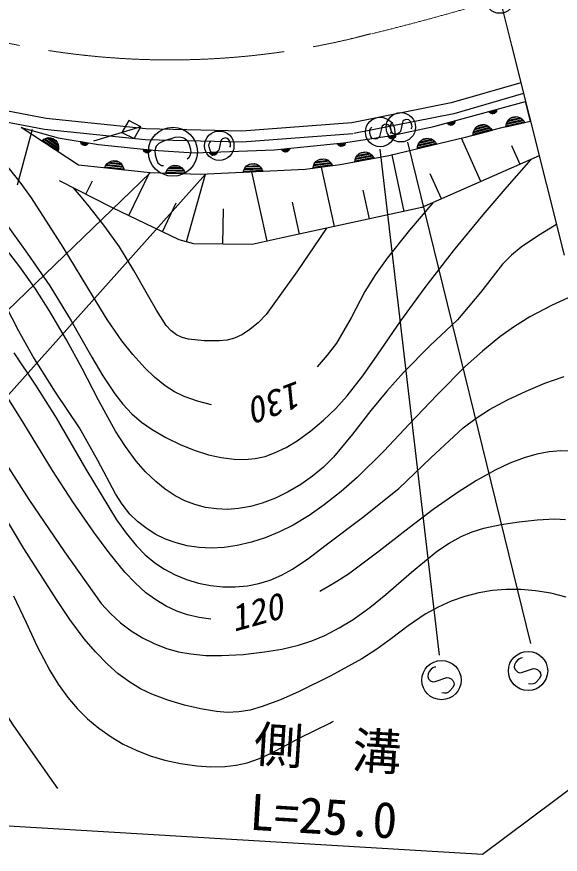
# Model space of a CAD drawing. Units: millimetres, scale not verified. Extents: x 40000 to 680000, y 20000 to 380000.
# Drawn here: x 549290 to 576864, y 234543 to 277016 of the extents above; entities that cross this region are included whole.
import ezdxf
from ezdxf.enums import TextEntityAlignment as Align

# ---------------------------------------------------------------- set-up
doc = ezdxf.new("R2010")
doc.units = ezdxf.units.MM
doc.header["$LTSCALE"] = 1000
doc.linetypes.add('CHAIN', pattern=[18.5, 12, -1.5, 3.5, -1.5])
doc.layers.add('M-BGD', color=7, linetype='Continuous', lineweight=25)
doc.layers.add('M-BMK', color=2, linetype='CHAIN', lineweight=13)
doc.styles.add('ＭＳ ゴシック', font='')
doc.styles.add('ＭＳ 明朝', font='')
doc.styles.get('ＭＳ ゴシック').set_extended_font_data('MS Gothic')
doc.styles.get('ＭＳ 明朝').set_extended_font_data('MS Mincho')

# ---------------------------------------------------------------- blocks, each defined once
blk = doc.blocks.new('BUHIN232')
at = {"color": 7, "linetype": 'Continuous', "lineweight": 25}
for radius in [746, 22.5]:
    blk.add_circle((0, 0), radius, dxfattribs=at)
blk = doc.blocks.new('BUHIN305')
at = {"color": 7, "linetype": 'Continuous', "lineweight": 25}
for p, q in [((-156, 112), (179, -67)), ((182, -41), (-135, 129)), ((-110, 144), (180, -11)), ((176, 19), (-81, 156)), ((-48, 167), (166, 53)), ((136, 97), (4, 168))]:
    blk.add_line(p, q, dxfattribs=at)
blk.add_lwpolyline([(-176, 94), (-141, 127), (-102, 151), (-47, 171), (3, 172), (52, 163), (106, 134), (141, 98), (168, 56), (182, -1), (185, -47), (176, -94)], close=True, dxfattribs=at)
blk = doc.blocks.new('BUHIN414')
at = {"color": 7, "linetype": 'Continuous', "lineweight": 25}
blk.add_lwpolyline([(-395, 363), (-450, 337), (-492, 291), (-529, 220), (-563, 109), (-566, 8), (-536, -88), (-472, -158), (-390, -187), (-335, -200), (-255, -193), (-200, -155), (145, 168), (223, 191), (321, 192), (405, 159), (466, 113), (515, 43), (513, -78), (463, -243), (430, -311), (377, -370), (306, -411), (208, -436)], dxfattribs=at)
blk.add_circle((0, 0), 746, dxfattribs=at)
blk = doc.blocks.new('BUHIN254')
at = {"color": 7, "linetype": 'Continuous', "lineweight": 25}
blk.add_lwpolyline([(-133, -703), (-65, -747), (17, -761), (123, -754), (273, -714), (390, -646), (477, -546), (511, -423), (486, -310), (462, -239), (398, -153), (316, -118), (-292, 46), (-373, 118), (-444, 228), (-465, 347), (-456, 448), (-411, 553), (-273, 636), (-51, 695), (50, 707), (153, 688), (250, 636), (347, 543)], dxfattribs=at)
blk.add_circle((0, 0), 995, dxfattribs=at)

msp = doc.modelspace()

# ---------------------------------------------------------------- linework, layer by layer
at = {"layer": 'M-BGD'}
for p, q in [((573797, 277937), (574392, 275564)), ((567264, 276145), (566546, 275969)), ((574392, 275564), (577059, 264931)), ((574869, 273664), (571328, 272643)), ((575005, 273121), (571460, 272098)), ((570442, 271443), (575106, 272718)), ((575362, 271696), (575106, 272718)), ((571328, 272643), (566291, 271640)), ((573634, 272293), (573269, 272187)), ((573286, 272166), (573631, 272266)), ((550785, 271850), (548756, 272243)), ((555840, 271339), (550785, 271850)), ((571460, 272098), (566400, 271091)), ((573624, 272238), (573308, 272146)), ((573332, 272127), (573612, 272208)), ((573596, 272178), (573363, 272110)), ((573415, 272099), (573558, 272141)), ((574889, 271849), (574178, 271694)), ((574223, 271768), (574815, 271897)), ((574687, 271933), (574323, 271854)), ((550703, 271296), (548649, 271694)), ((566291, 271640), (560711, 271209)), ((568311, 270994), (570442, 271443)), ((571512, 271701), (571141, 271618)), ((571156, 271596), (571507, 271674)), ((571498, 271646), (571177, 271575)), ((571200, 271554), (571484, 271618)), ((571466, 271588), (571230, 271535)), ((571281, 271521), (571426, 271554)), ((572478, 271204), (573274, 271412)), ((573215, 271461), (572511, 271277)), ((572553, 271353), (573138, 271506)), ((573009, 271536), (572649, 271442)), ((575362, 271696), (573809, 271358)), ((574108, 271487), (575036, 271689)), ((574999, 271745), (574119, 271554)), ((574143, 271623), (574946, 271798)), ((550077, 271297), (549314, 268482)), ((552418, 269496), (549507, 271404)), ((549507, 271404), (551391, 270883)), ((555805, 270780), (550703, 271296)), ((560711, 271209), (555840, 271339)), ((566334, 271082), (560725, 270648)), ((565871, 270621), (568311, 270994)), ((568516, 271011), (568144, 270933)), ((568159, 270910), (568511, 270985)), ((573809, 271358), (572041, 270895)), ((572449, 271067), (573369, 271307)), ((573329, 271362), (572458, 271134)), ((550600, 270762), (551394, 270242)), ((551408, 270308), (550655, 270801)), ((550720, 270833), (551408, 270382)), ((551405, 270459), (550796, 270858)), ((550881, 270877), (551387, 270545)), ((551323, 270662), (551011, 270866)), ((551391, 270883), (553445, 270538)), ((552916, 270601), (552541, 270664)), ((552547, 270638), (552902, 270578)), ((552883, 270556), (552559, 270611)), ((552572, 270583), (552859, 270535)), ((560725, 270648), (555805, 270780)), ((562352, 270265), (565871, 270621)), ((572041, 270895), (568167, 269970)), ((568502, 270957), (568180, 270889)), ((568202, 270868), (568487, 270928)), ((568469, 270899), (568232, 270849)), ((568283, 270834), (568429, 270865)), ((569106, 270653), (575347, 245225)), ((569627, 270383), (570551, 270604)), ((570512, 270659), (569637, 270449)), ((569659, 270519), (570459, 270710)), ((570401, 270761), (569693, 270591)), ((569737, 270666), (570325, 270807)), ((570197, 270840), (569834, 270754)), ((572828, 268653), (571862, 270853)), ((552832, 270514), (552593, 270554)), ((552635, 270522), (552782, 270497)), ((553445, 270538), (556216, 270253)), ((556090, 270241), (555712, 270280)), ((555720, 270254), (556078, 270217)), ((556060, 270193), (555733, 270227)), ((555748, 270200), (556038, 270171)), ((556011, 270148), (555771, 270173)), ((555815, 270143), (555963, 270128)), ((556216, 270253), (558286, 270121)), ((558286, 270121), (562352, 270265)), ((559460, 270138), (559080, 270124)), ((567043, 270142), (566677, 270074)), ((567719, 270306), (570724, 244647)), ((574822, 269528), (574411, 270464)), ((559091, 270100), (559451, 270112)), ((559437, 270087), (559108, 270075)), ((559127, 270051), (559417, 270061)), ((559394, 270035), (559152, 270027)), ((559200, 270004), (559349, 270009)), ((564468, 269662), (565068, 269742)), ((564943, 269788), (564574, 269739)), ((568167, 269970), (565692, 269510)), ((566451, 269714), (567385, 269888)), ((567349, 269945), (566464, 269781)), ((566490, 269849), (567298, 269999)), ((567243, 270052), (566528, 269919)), ((566575, 269992), (567170, 270102)), ((568951, 267146), (568329, 270008)), ((575798, 269957), (569837, 267339)), ((556061, 269096), (552418, 269496)), ((553774, 269410), (554719, 269306)), ((554701, 269371), (553806, 269469)), ((553850, 269527), (554668, 269438)), ((554630, 269505), (553907, 269584)), ((553973, 269640), (554575, 269574)), ((554465, 269649), (554094, 269689)), ((557712, 269299), (556985, 269320)), ((557046, 269381), (557651, 269364)), ((557536, 269430), (557163, 269440)), ((561716, 269295), (560817, 269253)), ((560851, 269317), (561673, 269355)), ((561625, 269416), (560898, 269382)), ((560955, 269447), (561560, 269475)), ((561439, 269532), (561067, 269515)), ((565692, 269510), (563926, 269274)), ((564330, 269391), (565272, 269517)), ((565239, 269575), (564346, 269456)), ((564375, 269523), (565191, 269632)), ((565138, 269688), (564417, 269592)), ((565409, 266377), (564755, 269385)), ((556061, 269096), (531789, 245722)), ((535184, 242537), (558860, 269035)), ((554975, 266939), (556018, 269101)), ((558619, 269024), (556061, 269096)), ((556867, 269136), (557817, 269109)), ((557793, 269172), (556894, 269198)), ((556933, 269259), (557755, 269236)), ((557907, 265601), (558861, 269035)), ((563926, 269274), (558619, 269024)), ((560795, 269189), (561744, 269234)), ((561990, 265630), (561212, 269146)), ((570834, 267777), (570271, 269057)), ((554123, 267350), (551465, 268703)), ((552794, 268026), (553139, 268703)), ((567180, 266761), (566864, 268215)), ((563638, 265992), (563287, 267609)), ((557533, 265705), (554123, 267350)), ((556681, 266116), (557385, 267577)), ((559754, 265480), (559776, 267279)), ((569837, 267339), (562753, 265799)), ((558280, 265498), (557533, 265705)), ((561228, 265462), (558280, 265498)), ((562753, 265799), (561228, 265462)), ((572918, 234543), (582820, 241960)), ((542941, 236344), (572918, 234543))]:
    msp.add_line(p, q, dxfattribs=at)
for points in [[(573637, 272320), (573634, 272271), (573623, 272227), (573598, 272174), (573562, 272139), (573521, 272111), (573462, 272094), (573412, 272095), (573363, 272106), (573314, 272137), (573280, 272168), (573252, 272208)], [(574097, 271421), (574112, 271542), (574147, 271649), (574219, 271777), (574314, 271859), (574420, 271921), (574572, 271954), (574695, 271942), (574815, 271907), (574934, 271821), (575013, 271738), (575074, 271634)], [(571516, 271727), (571510, 271679), (571496, 271636), (571468, 271584), (571430, 271551), (571387, 271526), (571327, 271513), (571278, 271517), (571230, 271531), (571182, 271566), (571150, 271599), (571125, 271640)], [(572441, 271000), (572451, 271122), (572482, 271230), (572548, 271362), (572639, 271447), (572744, 271513), (572893, 271553), (573017, 271546), (573138, 271516), (573260, 271434), (573343, 271355), (573409, 271253)], [(568520, 271038), (568514, 270989), (568500, 270946), (568471, 270895), (568432, 270863), (568390, 270838), (568329, 270826), (568280, 270831), (568232, 270845), (568185, 270880), (568153, 270913), (568129, 270955)], [(550544, 270724), (550641, 270798), (550742, 270848), (550884, 270887), (551009, 270877), (551128, 270843), (551258, 270759), (551335, 270663), (551394, 270552), (551416, 270407), (551412, 270292), (551381, 270176)], [(552930, 270624), (552907, 270582), (552878, 270547), (552832, 270510), (552784, 270494), (552736, 270487), (552674, 270497), (552631, 270519), (552591, 270550), (552560, 270600), (552543, 270643), (552536, 270691)], [(569618, 270316), (569630, 270437), (569663, 270546), (569732, 270675), (569825, 270759), (569931, 270823), (570082, 270859), (570205, 270850), (570326, 270817), (570446, 270733), (570527, 270652), (570590, 270549)], [(556103, 270265), (556082, 270220), (556055, 270184), (556012, 270144), (555966, 270125), (555917, 270115), (555856, 270121), (555811, 270141), (555769, 270169), (555735, 270217), (555715, 270258), (555705, 270305)], [(559469, 270163), (559454, 270117), (559433, 270077), (559395, 270031), (559352, 270006), (559306, 269989), (559244, 269987), (559196, 270000), (559152, 270023), (559111, 270065), (559086, 270104), (559069, 270149)], [(566438, 269648), (566456, 269769), (566495, 269875), (566571, 270001), (566668, 270080), (566777, 270139), (566929, 270167), (567051, 270151), (567171, 270113), (567287, 270022), (567363, 269937), (567421, 269831)], [(553743, 269350), (553795, 269460), (553863, 269551), (553972, 269650), (554088, 269697), (554209, 269722), (554363, 269705), (554475, 269655), (554578, 269583), (554663, 269463), (554712, 269360), (554737, 269241)], [(564313, 269326), (564338, 269445), (564382, 269549), (564464, 269671), (564565, 269745), (564677, 269798), (564830, 269819), (564952, 269797), (565069, 269752), (565180, 269656), (565252, 269567), (565305, 269458)], [(556840, 269074), (556883, 269188), (556944, 269284), (557044, 269391), (557156, 269448), (557274, 269482), (557429, 269478), (557546, 269437), (557654, 269374), (557748, 269261), (557806, 269162), (557840, 269046)], [(560773, 269125), (560807, 269242), (560860, 269342), (560952, 269457), (561059, 269522), (561175, 269565), (561330, 269572), (561449, 269540), (561562, 269485), (561664, 269380), (561729, 269286), (561772, 269172)]]:
    msp.add_lwpolyline(points, close=True, dxfattribs=at)
for points in [[(555580, 271439), (554973, 271757), (554623, 271147), (555253, 270836), (555580, 271439), (553188, 270711)], [(559167, 257330), (558460, 257513), (557777, 257752), (557290, 257998), (556821, 258303), (556287, 258731), (555782, 259214), (555181, 259881), (554624, 260589), (553881, 261667), (553183, 262787), (551639, 265325), (550044, 267832), (549470, 268626), (548851, 269381), (547978, 270297), (547052, 271180), (546994, 271235), (546928, 271296)], [(557942, 269818), (558041, 269901), (558100, 270010), (558131, 270143), (558125, 270292), (558054, 270525), (557962, 270699), (557772, 270851), (557570, 270913), (557316, 270888), (556730, 270710), (556494, 270586), (556371, 270451), (556299, 270239), (556316, 270009), (556386, 269782), (556456, 269614), (556537, 269541), (556641, 269481), (556735, 269470)], [(548645, 266647), (549826, 265033), (550962, 263378), (552052, 261592), (553101, 259757), (553654, 258808), (554261, 257887), (554673, 257362), (555130, 256879), (555621, 256462), (556161, 256083), (556855, 255675), (557585, 255316), (558289, 255033), (559025, 254802), (559667, 254659), (560328, 254573), (560859, 254560), (561384, 254607), (561886, 254723), (562375, 254897), (562956, 255178), (563512, 255514), (564204, 256013), (564853, 256554), (565471, 257146), (566052, 257788), (566845, 258807), (567594, 259867), (568772, 261591), (570005, 263289), (571453, 265147), (572957, 266979), (574167, 268387), (575393, 269779)], [(565012, 266290), (563505, 264088), (561950, 261921), (561551, 261512), (561111, 261147), (560737, 260908), (560332, 260720), (559964, 260616), (559585, 260573), (558799, 260589), (558002, 260667), (557688, 260746), (557394, 260883), (557120, 261094), (556871, 261364), (556374, 262130), (555924, 262933), (555235, 264154), (554497, 265341), (553755, 266384), (552965, 267392), (552573, 267868), (552178, 268340)], [(570395, 267584), (569218, 266200), (568087, 264777), (567496, 263947), (566956, 263084), (566261, 261751), (565515, 260455), (565044, 259852), (564527, 259269)], [(576669, 266488), (575752, 265930), (574879, 265328), (574384, 264918), (573929, 264464), (572817, 263039), (571657, 261650), (570261, 260336), (568907, 258979), (568060, 258034), (567256, 257046), (566331, 255842), (565358, 254674), (564853, 254175), (564300, 253714), (563700, 253292), (563065, 252920), (562418, 252607), (561747, 252351), (561147, 252183), (560536, 252074), (559985, 252033), (559432, 252054), (558874, 252136), (558328, 252278), (557822, 252470), (557330, 252722), (556818, 253058), (556340, 253444), (555826, 253943), (555354, 254485), (554806, 255226), (554305, 256003), (553431, 257569), (552602, 259179), (551810, 260638), (550962, 262071), (550234, 263220), (549455, 264336), (548767, 265219)], [(577609, 262919), (576454, 262385), (575329, 261799), (574550, 261315), (573802, 260779), (572915, 260058), (572065, 259289), (570616, 257847), (569211, 256365), (567911, 254992), (566563, 253657), (565745, 252934), (564888, 252259), (564123, 251727), (563314, 251240), (562618, 250888), (561898, 250593), (561201, 250369), (560474, 250199), (559813, 250107), (559147, 250074), (558543, 250100), (557935, 250188), (557379, 250328), (556836, 250528), (556318, 250783), (555832, 251090), (555416, 251419), (555036, 251797), (554641, 252294), (554294, 252827), (553408, 254513), (552468, 256172), (551258, 257974), (550102, 259805), (549391, 261074), (548725, 262388)], [(549137, 259965), (550234, 258338), (551285, 256671), (552796, 254074), (554358, 251507), (554839, 250828), (555368, 250186), (555810, 249736), (556294, 249330), (556794, 248996), (557336, 248707), (557907, 248472), (558509, 248290), (559118, 248169), (559747, 248106), (560367, 248103), (560991, 248160), (561573, 248273), (562145, 248446), (562723, 248695), (563273, 248998), (564112, 249562), (564928, 250184), (566832, 251623), (568672, 253089), (570291, 254654), (571946, 256169), (572591, 256652), (573280, 257092), (574194, 257590), (575136, 258036), (576086, 258432), (577065, 258775)], [(536123, 259736), (537714, 258388), (539266, 256994), (540308, 255973), (541314, 254902), (542208, 253865), (543056, 252791), (543814, 251736), (544527, 250639), (545241, 249424), (545901, 248179), (546471, 246978), (546987, 245751), (547578, 244175), (548221, 242629), (548625, 241854), (549088, 241099), (550218, 239483), (551357, 237882)], [(559141, 246473), (558550, 246546), (557955, 246682), (557405, 246873), (556868, 247125), (556343, 247439), (555846, 247809), (555295, 248303), (554777, 248851), (553972, 249837), (553207, 250869), (552128, 252419), (551100, 254001), (549653, 256396), (548150, 258767)], [(579375, 254708), (578428, 254881), (577485, 254993), (576893, 255004), (576305, 254954), (575673, 254835), (575039, 254654), (574301, 254373), (573570, 254029), (572609, 253494), (571679, 252908), (570414, 252026), (569194, 251102), (567679, 249909), (566114, 248755), (565401, 248293), (564668, 247873)], [(548611, 254551), (549905, 252530), (551712, 249877), (553573, 247255), (554040, 246750), (554559, 246278), (555099, 245874), (555674, 245518), (556261, 245225), (556881, 244983), (557497, 244811), (558124, 244699), (558890, 244629), (559676, 244620), (560771, 244681), (561866, 244802), (562733, 244945), (563587, 245147), (564263, 245367), (564920, 245644), (565651, 246022), (566354, 246455), (567196, 247053), (568016, 247712), (569312, 248848), (570636, 249929), (571220, 250320), (571832, 250658), (572401, 250899), (572995, 251083), (573867, 251272), (574773, 251407), (575686, 251509), (576591, 251550), (577134, 251519)], [(577156, 247588), (576390, 247776), (575611, 247904), (574867, 247967), (574121, 247969), (573419, 247911), (572725, 247794), (572023, 247613), (571338, 247374), (570667, 247075), (570015, 246719), (569143, 246130), (568301, 245488), (567565, 244944), (566792, 244447), (565218, 243596), (563618, 242799), (562675, 242382), (561697, 242017), (561129, 241857), (560552, 241759), (559989, 241738), (559422, 241777), (558616, 241912), (557804, 242109), (556959, 242361), (556145, 242667), (555571, 242940), (555025, 243269), (554439, 243701), (553890, 244181), (553282, 244804), (552719, 245467), (551990, 246444), (551303, 247465), (549652, 250057), (548054, 252679)], [(549131, 247651), (549751, 246332), (550331, 245087), (550967, 243864), (551393, 243166), (551876, 242493), (552357, 241934), (552885, 241415), (553463, 240931), (554079, 240494), (554694, 240130), (555343, 239817), (556054, 239542), (556797, 239320), (557597, 239146), (558423, 239029), (559133, 238979), (559846, 238990), (560418, 239055), (560975, 239180), (561598, 239397), (562206, 239672), (563680, 240466), (565166, 241198), (565256, 241239), (565355, 241285)]]:
    msp.add_lwpolyline(points, dxfattribs=at)
msp.add_circle((557214, 270171), 1244, dxfattribs=at)
at = {"layer": 'M-BMK'}
for centre, radius, start, end in [((557057, 314827), 40000, 234.6465, 283.7222), ((538798, 392719), 120000, 283.74883, 286.95755)]:
    msp.add_arc(centre, radius, start, end, dxfattribs=at)

# ---------------------------------------------------------------- block references
at = {"layer": 'M-BGD', "rotation": 213.85878}
for name, p in [('BUHIN232', (573797, 277937)), ('BUHIN414', (568778, 271412)), ('BUHIN414', (567728, 271171)), ('BUHIN414', (559566, 270476)), ('BUHIN305', (565764, 270610)), ('BUHIN305', (562934, 270324)), ('BUHIN254', (575231, 243838)), ('BUHIN254', (570839, 243376))]:
    msp.add_blockref(name, p, dxfattribs=at)

# ---------------------------------------------------------------- texts
at = {"layer": 'M-BGD', "style": 'ＭＳ 明朝', "oblique": 15}
for s, rotation, p in [('130', 200.6, (563426, 258947)), ('120', 15.5, (560406, 245437))]:
    msp.add_text(s, height=1320, rotation=rotation, dxfattribs=at).set_placement(p, align=Align.BOTTOM_LEFT)
at = {"layer": 'M-BGD', "style": 'ＭＳ ゴシック'}
for s, rotation, p in [('側\u3000溝', 356.4, (561237, 238692)), ('L=25.0', 356.5, (561034, 235242))]:
    msp.add_text(s, height=1833, rotation=rotation, dxfattribs=at).set_placement(p, align=Align.BOTTOM_LEFT)

doc.saveas('drawing.dxf')
